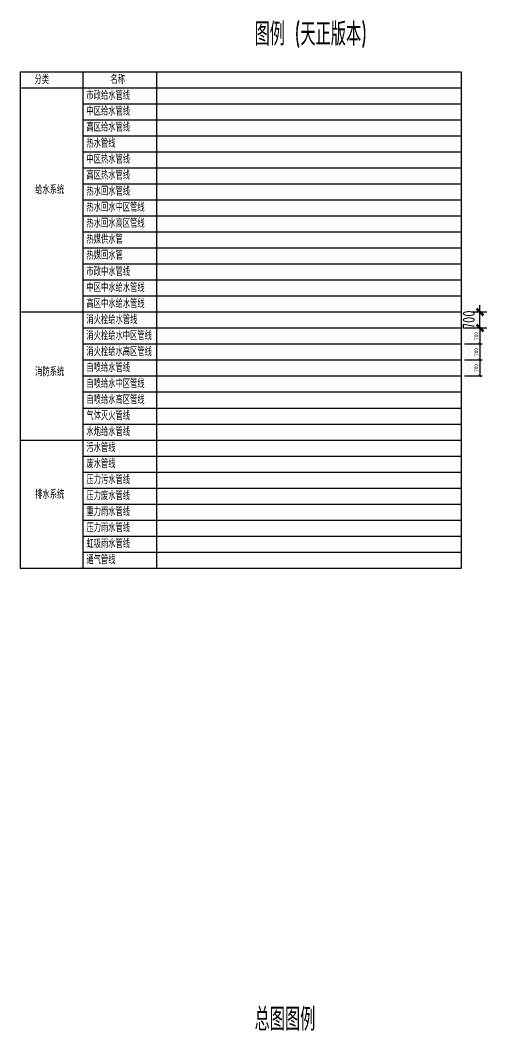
# Model space of a CAD drawing. Extents: x -973766 to 490869, y -74466 to 47007.
# Drawn here: x -404537 to -384116, y 2822 to 47007 of the extents above; entities that cross this region are included whole.
import ezdxf

# ---------------------------------------------------------------- set-up
doc = ezdxf.new("R2010")
doc.units = 0
doc.header["$LTSCALE"] = 100
doc.header["$MEASUREMENT"] = 0
doc.layers.get('Defpoints').update_dxf_attribs({"color": 2})
for name, color, linetype in [('W-DIMS', 31, 'Continuous'), ('W-NOTE', 40, 'Continuous'), ('W-NOTE-NAME', 40, 'Continuous')]:
    doc.layers.add(name, color=color, linetype=linetype)
doc.styles.add('TH-STYLE3', font='tssdeng.shx', dxfattribs={"width": 0.8, "bigfont": 'tssdchn.shx'})
doc.dimstyles.new('TH-DIM150-W', dxfattribs={"dimscale": 150, "dimtxt": 3.5, "dimasz": 2, "dimexe": 2, "dimexo": 3, "dimgap": 1.5, "dimtad": 1, "dimdec": 0, "dimdsep": 46, "dimtxsty": 'TH-STYLE3', "dimblk1": 'ARCHTICK', "dimblk2": 'ARCHTICK', "dimsah": 1, "dimcen": -1, "dimclrd": 256, "dimclre": 256, "dimclrt": 256, "dimazin": 0, "dimtfac": 1, "dimtdec": 0, "dimtix": 1, "dimtmove": 2, "dimatfit": 0, "dimfxl": 2, "dimtolj": 1, "dimtzin": 0, "dimlwd": -1, "dimlwe": -1, "dimarcsym": 0})
doc.dimstyles.new('TH-DIM50-W', dxfattribs={"dimscale": 50, "dimtxt": 3.5, "dimasz": 2, "dimexe": 2, "dimexo": 3, "dimgap": 1.5, "dimtad": 1, "dimdec": 0, "dimdsep": 46, "dimtxsty": 'TH-STYLE3', "dimblk1": 'ARCHTICK', "dimblk2": 'ARCHTICK', "dimsah": 1, "dimcen": -1, "dimclrd": 256, "dimclre": 256, "dimclrt": 256, "dimazin": 0, "dimtfac": 1, "dimtdec": 0, "dimtix": 1, "dimtmove": 2, "dimatfit": 0, "dimfxl": 2, "dimtolj": 1, "dimtzin": 0, "dimlwd": -1, "dimlwe": -1, "dimarcsym": 0})

# ---------------------------------------------------------------- blocks, each defined once
blk = doc.blocks.new('_ArchTick')
at = {"color": 0, "linetype": 'ByBlock', "const_width": 0.4}
blk.add_lwpolyline([(-0.5, -0.5), (0.5, 0.5)], dxfattribs=at)
blk = doc.blocks.new('*D296')
at = {"layer": 'Defpoints', "color": 0, "transparency": 16777216}
for p in [(-385238, 33552), (-385238, 32852), (-384416, 32852)]:
    blk.add_point(p, dxfattribs=at)
at = {"layer": 'W-DIMS', "transparency": 16777216}
for p, q in [((-385088, 33552), (-384316, 33552)), ((-384416, 33552), (-384416, 32852)), ((-385088, 32852), (-384316, 32852))]:
    blk.add_line(p, q, dxfattribs=at)
at = {"layer": 'W-DIMS', "transparency": 16777216, "xscale": 100, "yscale": 100, "zscale": 100}
for p, rotation in [((-384416, 33552), 90), ((-384416, 32852), 270)]:
    blk.add_blockref('_ArchTick', p, dxfattribs=dict(at, rotation=rotation))
at = {"layer": 'W-DIMS', "transparency": 16777216, "insert": (-384579, 33202), "char_height": 175, "attachment_point": 5, "rotation": 90, "style": 'TH-STYLE3'}
blk.add_mtext('\\A1;700', dxfattribs=at)
blk = doc.blocks.new('*D297')
at = {"layer": 'Defpoints', "color": 0, "transparency": 16777216}
for p in [(-385238, 32852), (-385238, 32152), (-384416, 32152)]:
    blk.add_point(p, dxfattribs=at)
at = {"layer": 'W-DIMS', "transparency": 16777216}
for p, q in [((-385088, 32852), (-384316, 32852)), ((-384416, 32852), (-384416, 32152)), ((-385088, 32152), (-384316, 32152))]:
    blk.add_line(p, q, dxfattribs=at)
at = {"layer": 'W-DIMS', "transparency": 16777216, "xscale": 100, "yscale": 100, "zscale": 100}
for p, rotation in [((-384416, 32852), 90), ((-384416, 32152), 270)]:
    blk.add_blockref('_ArchTick', p, dxfattribs=dict(at, rotation=rotation))
at = {"layer": 'W-DIMS', "transparency": 16777216, "insert": (-384579, 32502), "char_height": 175, "attachment_point": 5, "rotation": 90, "style": 'TH-STYLE3'}
blk.add_mtext('\\A1;700', dxfattribs=at)
blk = doc.blocks.new('*D298')
at = {"layer": 'Defpoints', "color": 0, "transparency": 16777216}
for p in [(-385238, 32152), (-385238, 31452), (-384416, 31452)]:
    blk.add_point(p, dxfattribs=at)
at = {"layer": 'W-DIMS', "transparency": 16777216}
for p, q in [((-385088, 32152), (-384316, 32152)), ((-384416, 32152), (-384416, 31452)), ((-385088, 31452), (-384316, 31452))]:
    blk.add_line(p, q, dxfattribs=at)
at = {"layer": 'W-DIMS', "transparency": 16777216, "xscale": 100, "yscale": 100, "zscale": 100}
for p, rotation in [((-384416, 32152), 90), ((-384416, 31452), 270)]:
    blk.add_blockref('_ArchTick', p, dxfattribs=dict(at, rotation=rotation))
at = {"layer": 'W-DIMS', "transparency": 16777216, "insert": (-384579, 31802), "char_height": 175, "attachment_point": 5, "rotation": 90, "style": 'TH-STYLE3'}
blk.add_mtext('\\A1;700', dxfattribs=at)
blk = doc.blocks.new('*D299')
at = {"layer": 'Defpoints', "color": 0, "transparency": 16777216}
for p in [(-385238, 34252), (-384416, 34252), (-385238, 33552)]:
    blk.add_point(p, dxfattribs=at)
at = {"layer": 'W-DIMS', "transparency": 16777216}
for p, q in [((-384416, 34252), (-384416, 34552)), ((-384788, 34252), (-384116, 34252)), ((-384416, 33552), (-384416, 34252)), ((-384788, 33552), (-384116, 33552)), ((-384416, 33552), (-384416, 33252))]:
    blk.add_line(p, q, dxfattribs=at)
at = {"layer": 'W-DIMS', "transparency": 16777216, "xscale": 300, "yscale": 300, "zscale": 300}
for p, rotation in [((-384416, 34252), 270), ((-384416, 33552), 90)]:
    blk.add_blockref('_ArchTick', p, dxfattribs=dict(at, rotation=rotation))
at = {"layer": 'W-DIMS', "transparency": 16777216, "insert": (-384904, 33902), "char_height": 525, "attachment_point": 5, "rotation": 90, "style": 'TH-STYLE3'}
blk.add_mtext('\\A1;700', dxfattribs=at)

msp = doc.modelspace()

# ---------------------------------------------------------------- linework, layer by layer
for p, q in [((-404537.22, 44751.62), (-385238.22, 44751.62)), ((-404537.22, 44751.62), (-404537.22, 23051.62)), ((-401801.91, 44751.62), (-401801.91, 23051.62)), ((-398566.6, 44751.62), (-398566.6, 23051.62)), ((-385238.22, 44751.62), (-385238.22, 23051.62)), ((-404537.22, 44051.62), (-385238.22, 44051.62)), ((-401801.91, 43351.62), (-385238.22, 43351.62)), ((-401801.91, 42651.62), (-385238.22, 42651.62)), ((-401801.91, 41951.62), (-385238.22, 41951.62)), ((-401801.91, 41251.62), (-385238.22, 41251.62)), ((-401801.91, 40551.62), (-385238.22, 40551.62)), ((-401801.91, 39851.62), (-385238.22, 39851.62)), ((-401801.91, 39151.62), (-385238.22, 39151.62)), ((-401801.91, 38451.62), (-385238.22, 38451.62)), ((-401801.91, 37751.62), (-385238.22, 37751.62)), ((-401801.91, 37051.62), (-385238.22, 37051.62)), ((-401801.91, 36351.62), (-385238.22, 36351.62)), ((-401801.91, 35651.62), (-385238.22, 35651.62)), ((-401801.91, 34951.62), (-385238.22, 34951.62)), ((-404537.22, 34251.62), (-385238.22, 34251.62)), ((-401801.91, 33551.62), (-385238.22, 33551.62)), ((-401801.91, 33551.62), (-385238.22, 33551.62)), ((-401801.91, 32851.62), (-385238.22, 32851.62)), ((-401801.91, 32151.62), (-385238.22, 32151.62)), ((-401801.91, 31451.62), (-385238.22, 31451.62)), ((-401801.91, 30751.62), (-385238.22, 30751.62)), ((-401801.91, 30051.62), (-385238.22, 30051.62)), ((-401801.91, 29351.62), (-385238.22, 29351.62)), ((-404537.22, 28651.62), (-385238.22, 28651.62)), ((-401801.91, 27951.62), (-385238.22, 27951.62)), ((-401801.91, 27951.62), (-385238.22, 27951.62)), ((-401801.91, 27251.62), (-385238.22, 27251.62)), ((-401801.91, 26551.62), (-385238.22, 26551.62)), ((-401801.91, 25851.62), (-385238.22, 25851.62)), ((-401801.91, 25151.62), (-385238.22, 25151.62)), ((-401801.91, 24451.62), (-385238.22, 24451.62)), ((-401801.91, 23751.62), (-385238.22, 23751.62)), ((-404537.22, 23051.62), (-385238.22, 23051.62)), ((-404537.22, 23051.62), (-385238.22, 23051.62))]:
    msp.add_line(p, q)

# ---------------------------------------------------------------- texts
at = {"layer": 'W-NOTE', "style": 'TH-STYLE3', "width": 0.7}
for s, p in [('分类', (-403910.91, 44224.34)), ('名称', (-400588.77, 44224.34)), ('市政给水管线', (-401639.9, 43529.31)), ('中区给水管线', (-401639.9, 42842.68)), ('高区给水管线', (-401639.9, 42142.68)), ('热水管线', (-401639.9, 41442.68)), ('中区热水管线', (-401639.9, 40742.68)), ('高区热水管线', (-401639.9, 40042.68)), ('给水系统', (-403884.13, 39405.04)), ('热水回水管线', (-401639.9, 39342.68)), ('热水回水中区管线', (-401639.9, 38642.68)), ('热水回水高区管线', (-401639.9, 37942.68)), ('热媒供水管', (-401639.9, 37242.68)), ('热媒回水管', (-401639.9, 36542.68)), ('市政中水管线', (-401639.9, 35829.31)), ('中区中水给水管线', (-401639.9, 35129.31)), ('高区中水给水管线', (-401639.9, 34429.31)), ('消火栓给水管线', (-401639.9, 33729.31)), ('消火栓给水中区管线', (-401639.9, 33029.31)), ('消火栓给水高区管线', (-401639.9, 32329.31)), ('消防系统', (-403884.13, 31445.78)), ('自喷给水管线', (-401639.9, 31629.31)), ('自喷给水中区管线', (-401639.9, 30929.31)), ('自喷给水高区管线', (-401639.9, 30229.31)), ('气体灭火管线', (-401639.9, 29529.31)), ('水炮给水管线', (-401639.9, 28829.31)), ('污水管线', (-401639.9, 28129.31)), ('废水管线', (-401639.9, 27429.31)), ('压力污水管线', (-401639.9, 26729.31)), ('排水系统', (-403884.13, 26085.51)), ('压力废水管线', (-401639.9, 26029.31)), ('重力雨水管线', (-401639.9, 25329.31)), ('压力雨水管线', (-401639.9, 24629.31)), ('虹吸雨水管线', (-401639.9, 23929.31)), ('通气管线', (-401639.9, 23229.31))]:
    msp.add_text(s, height=350, dxfattribs=at).set_placement(p)
at = {"layer": 'W-NOTE-NAME', "style": 'TH-STYLE3', "width": 0.7}
for s, p in [('图例 (天正版本)  ', (-394278.77, 45900.22)), ('总图图例   ', (-394278.77, 2823.43))]:
    msp.add_text(s, height=1000, dxfattribs=at).set_placement(p)

# ---------------------------------------------------------------- dimensions: what is measured, and where the dimension line sits
at = {"layer": 'W-DIMS'}
for base, p1, p2, dimstyle, picture, middle in [((-384416.21, 34251.62), (-385238.22, 33551.62), (-385238.22, 34251.62), 'TH-DIM150-W', '*D299', (-384903.71, 33901.62)), ((-384416.21, 32851.62), (-385238.22, 33551.62), (-385238.22, 32851.62), 'TH-DIM50-W', '*D296', (-384578.71, 33201.62)), ((-384416.21, 32151.62), (-385238.22, 32851.62), (-385238.22, 32151.62), 'TH-DIM50-W', '*D297', (-384578.71, 32501.62)), ((-384416.21, 31451.62), (-385238.22, 32151.62), (-385238.22, 31451.62), 'TH-DIM50-W', '*D298', (-384578.71, 31801.62))]:
    dim = msp.add_linear_dim(base=base, p1=p1, p2=p2, angle=90, dimstyle=dimstyle, dxfattribs=at)
    dim.commit()
    dim.dimension.update_dxf_attribs({"geometry": picture, "text_midpoint": middle})

doc.saveas('drawing.dxf')
